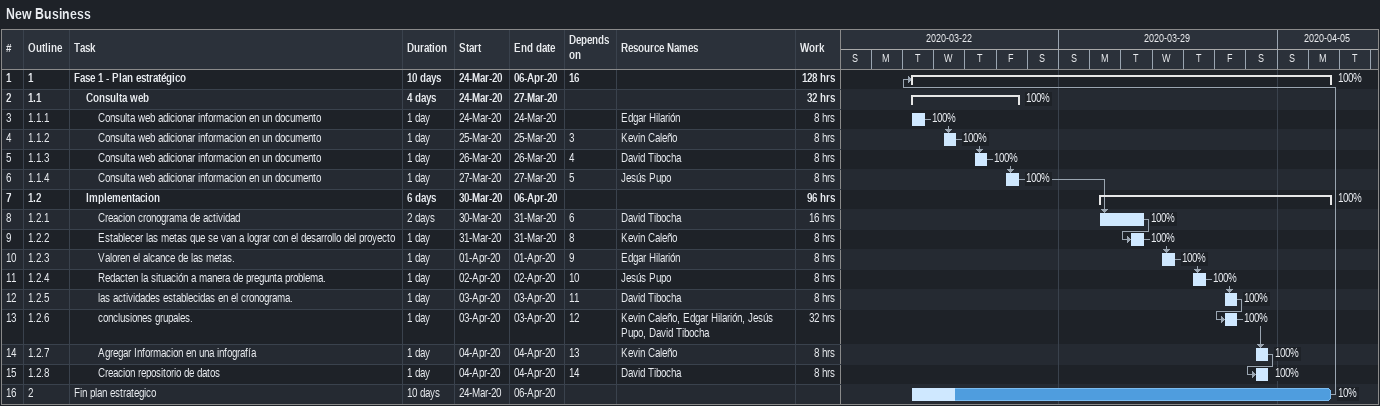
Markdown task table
New Business

| ID | WBS | Task | Duration | Start | Finish | Predecessors | Resources | % complete | Work (h) |
|---|---|---|---|---|---|---|---|---|---|
| 1 | 1 | **Fase 1 - Plan estratégico** | 10d | 2020-03-24 | 2020-04-06 | 16 |  | 100 | 128 |
| 2 | 1.1 | **Consulta web** | 4d | 2020-03-24 | 2020-03-27 |  |  | 100 | 32 |
| 3 | 1.1.1 | Consulta web adicionar informacion en un documento | 1d | 2020-03-24 | 2020-03-24 |  | Edgar Hilarión | 100 | 8 |
| 4 | 1.1.2 | Consulta web adicionar informacion en un documento | 1d | 2020-03-25 | 2020-03-25 | 3 | Kevin Caleño | 100 | 8 |
| 5 | 1.1.3 | Consulta web adicionar informacion en un documento | 1d | 2020-03-26 | 2020-03-26 | 4 | David Tibocha | 100 | 8 |
| 6 | 1.1.4 | Consulta web adicionar informacion en un documento | 1d | 2020-03-27 | 2020-03-27 | 5 | Jesús Pupo | 100 | 8 |
| 7 | 1.2 | **Implementacion** | 6d | 2020-03-30 | 2020-04-06 |  |  | 100 | 96 |
| 8 | 1.2.1 | Creacion cronograma de actividad | 2d | 2020-03-30 | 2020-03-31 | 6 | David Tibocha | 100 | 16 |
| 9 | 1.2.2 | Establecer las metas que se van a lograr con el desarrollo del proyecto | 1d | 2020-03-31 | 2020-03-31 | 8 | Kevin Caleño | 100 | 8 |
| 10 | 1.2.3 | Valoren el alcance de las metas. | 1d | 2020-04-01 | 2020-04-01 | 9 | Edgar Hilarión | 100 | 8 |
| 11 | 1.2.4 | Redacten la situación a manera de pregunta problema. | 1d | 2020-04-02 | 2020-04-02 | 10 | Jesús Pupo | 100 | 8 |
| 12 | 1.2.5 | las actividades establecidas en el cronograma. | 1d | 2020-04-03 | 2020-04-03 | 11 | David Tibocha | 100 | 8 |
| 13 | 1.2.6 | conclusiones grupales. | 1d | 2020-04-03 | 2020-04-03 | 12 | Kevin Caleño, Edgar Hilarión, Jesús Pupo, David Tibocha | 100 | 32 |
| 14 | 1.2.7 | Agregar Informacion en una infografía | 1d | 2020-04-04 | 2020-04-04 | 13 | Kevin Caleño | 100 | 8 |
| 15 | 1.2.8 | Creacion repositorio de datos | 1d | 2020-04-04 | 2020-04-04 | 14 | David Tibocha | 100 | 8 |
| 16 | 2 | Fin plan estrategico | 10d | 2020-03-24 | 2020-04-06 |  |  | 10 |  |
